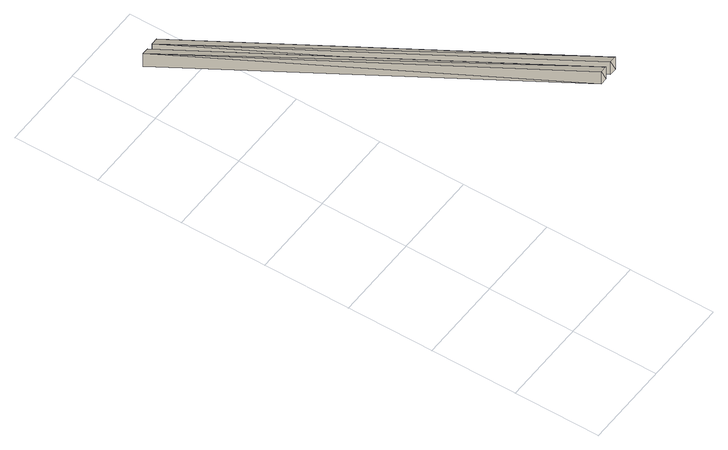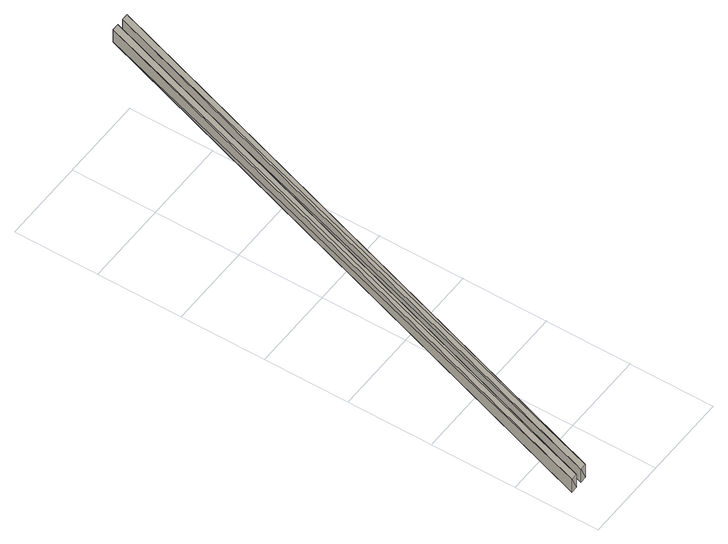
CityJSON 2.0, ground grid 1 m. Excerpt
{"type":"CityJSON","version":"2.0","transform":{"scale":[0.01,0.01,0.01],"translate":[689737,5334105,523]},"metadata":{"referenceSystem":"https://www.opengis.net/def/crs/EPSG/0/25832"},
"CityObjects":{
"building1":{"type":"Building","attributes":{"description":"FZK-Haus create by KHH / IAI / FZK","name":"FZK-Haus","Pset_BuildingCommon.SprinklerProtection":0,"Pset_BuildingCommon.SprinklerProtectionAutomatic":0,"Pset_BuildingCommon.OccupancyType":"citygml:1000 (residential building)","Pset_BuildingCommon.GrossPlannedArea":120,"Pset_BuildingCommon.NumberOfStoreys":2,"Pset_BuildingCommon.YearOfConstruction":"2008","Pset_BuildingCommon.NetAreaPlanned":120,"BaseQuantities.GrossFloorArea":241.5},"children":["building1-1","building1-2"]},
"building1-1":{"type":"BuildingConstructiveElement","attributes":{"name":"Sparren-20","Pset_BeamCommon.Slope":1718.87,"Pset_BeamCommon.IsExternal":0,"Pset_BeamCommon.LoadBearing":1,"AC_Pset_Name.Name":"Sparren-20","ArchiCADProperties.Ursprungsgeschoss":"Dachgeschoss","ArchiCADProperties.Ebene":"Dachkonstruktion","ArchiCADProperties.Typ":"Objekt","ArchiCADProperties.Geschützt":0,"ArchiCADProperties.Baustoff / Mehrschichtiger Aufbau / Profil / Schraffur":"Solid","ArchiCADProperties.Tragende Funktion":"Nicht definiert","ArchiCADProperties.Lage":"Nicht definiert","ArchiCADProperties.Element-Klassifizierung":"Stab / Stabträger","ArchiCADProperties.Umbau-Status":"Bestand","ArchiCADProperties.Anzeigen auf Umbau-Filter":"Alle relevanten Filter","ArchiCADProperties.Drehwinkel":-90,"ArchiCADProperties.Oberfläche":"Kiefer","ArchiCADQuantities.Höhenangabe zum Projekt-Nullpunkt":3.2,"ArchiCADQuantities.Höhe zu Geschoss":0.5,"ArchiCADQuantities.Oberflächenbereich":3.08,"ArchiCADQuantities.Netto-Volumen":0.0813,"ArchiCADQuantities.Fläche":1.04,"ArchiCADQuantities.Höhe (Z Größe)":2.89,"ArchiCADQuantities.Länge (A)":2.5,"ArchiCADQuantities.Volumen":0.0813,"ArchiCADQuantities.Breite (B)":1,"class":"IfcMember"},"parents":["building1"],"geometry":[{"type":"MultiSurface","lod":"3","boundaries":[[[0,1,2]],[[3,0,2]],[[1,0,4]],[[0,5,4]],[[4,6,1]],[[6,2,1]],[[7,3,6]],[[6,3,2]],[[3,7,5]],[[0,3,5]],[[6,4,7]],[[4,5,7]]]}]},
"building1-2":{"type":"BuildingConstructiveElement","attributes":{"name":"Sparren-15","Pset_BeamCommon.Slope":1718.87,"Pset_BeamCommon.IsExternal":0,"Pset_BeamCommon.LoadBearing":1,"AC_Pset_Name.Name":"Sparren-15","ArchiCADProperties.Ursprungsgeschoss":"Dachgeschoss","ArchiCADProperties.Ebene":"Dachkonstruktion","ArchiCADProperties.Typ":"Objekt","ArchiCADProperties.Geschützt":0,"ArchiCADProperties.Baustoff / Mehrschichtiger Aufbau / Profil / Schraffur":"Solid","ArchiCADProperties.Tragende Funktion":"Nicht definiert","ArchiCADProperties.Lage":"Nicht definiert","ArchiCADProperties.Element-Klassifizierung":"Stab / Stabträger","ArchiCADProperties.Umbau-Status":"Bestand","ArchiCADProperties.Anzeigen auf Umbau-Filter":"Alle relevanten Filter","ArchiCADProperties.Drehwinkel":-90,"ArchiCADProperties.Oberfläche":"Kiefer","ArchiCADQuantities.Höhenangabe zum Projekt-Nullpunkt":3.2,"ArchiCADQuantities.Höhe zu Geschoss":0.5,"ArchiCADQuantities.Oberflächenbereich":3.08,"ArchiCADQuantities.Netto-Volumen":0.0813,"ArchiCADQuantities.Fläche":0.4,"ArchiCADQuantities.Höhe (Z Größe)":2.89,"ArchiCADQuantities.Länge (A)":2.5,"ArchiCADQuantities.Volumen":0.0813,"ArchiCADQuantities.Breite (B)":1,"class":"IfcMember"},"parents":["building1"],"geometry":[{"type":"MultiSurface","lod":"3","boundaries":[[[8,9,10]],[[11,8,10]],[[9,8,12]],[[8,13,12]],[[12,14,9]],[[14,10,9]],[[15,11,14]],[[14,11,10]],[[11,15,13]],[[8,11,13]],[[14,12,15]],[[12,13,15]]]}]}
},
"vertices":[
[50,550,110],[50,0,427],[58,0,427],[58,550,110],[50,0,409],[50,550,91],[58,0,409],[58,550,91],
[66,550,110],[66,0,427],[74,0,427],[74,550,110],[66,0,409],[66,550,91],[74,0,409],[74,550,91]
]}
